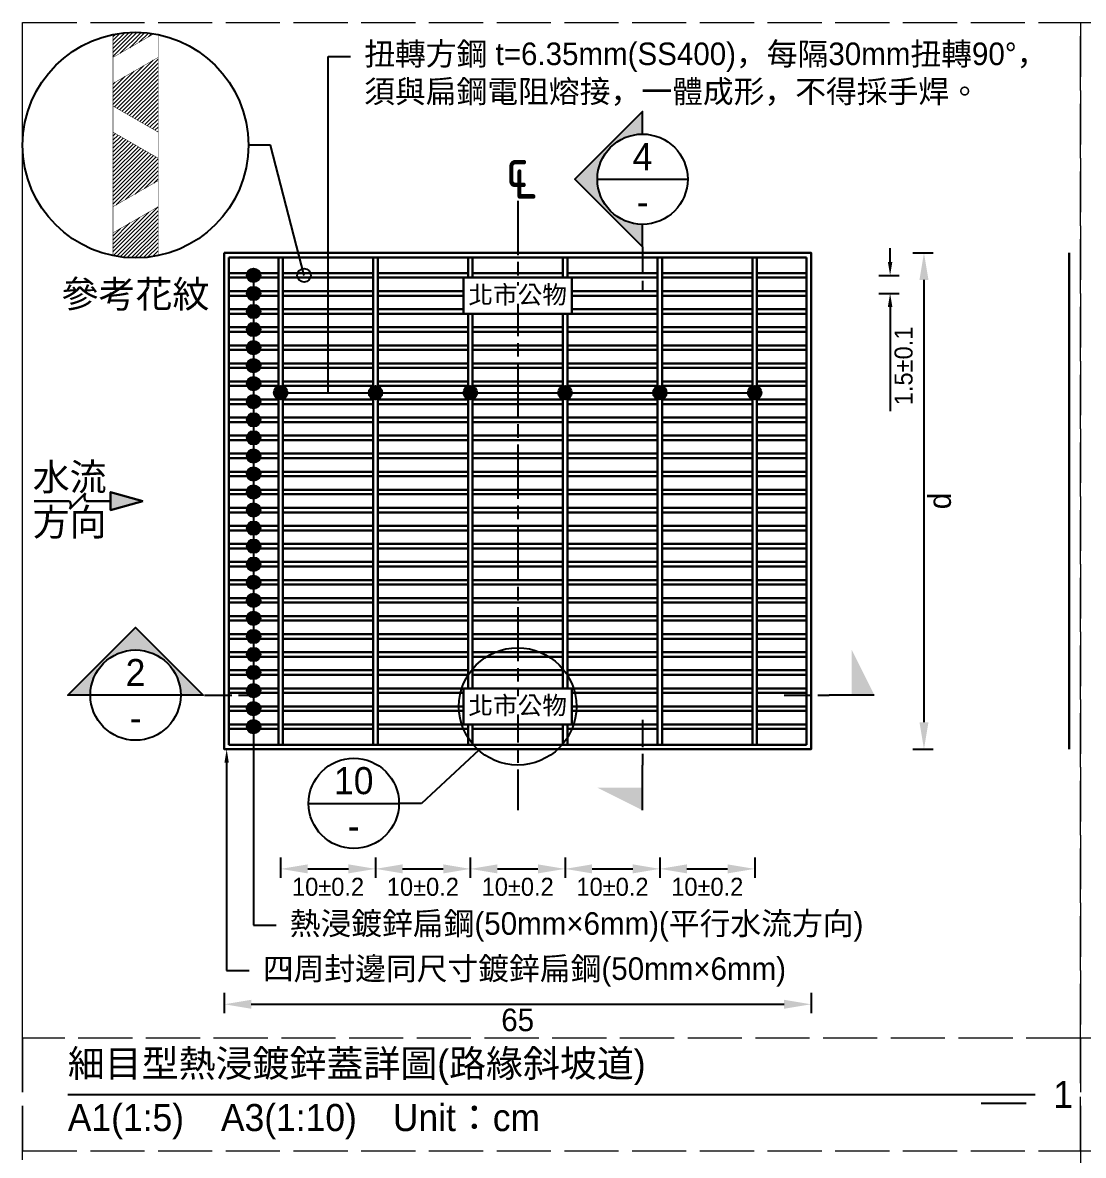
# Model space of a CAD drawing. Extents: x -2640 to 1802, y -2159 to 447.
# Drawn here: x -1710 to -1475, y -858 to -607 of the extents above; entities that cross this region are included whole.
import ezdxf
from ezdxf import colors
from ezdxf.entities.mleader import LeaderData, LeaderLine
from ezdxf.math import Vec2, Vec3

# ---------------------------------------------------------------- set-up
doc = ezdxf.new("R2010")
doc.units = 0
doc.header["$MEASUREMENT"] = 0
doc.linetypes.add('ACAD_ISO02W100', pattern=[15, 12, -3])
doc.linetypes.add('ACAD_ISO08W100', pattern=[36, 24, -3, 6, -3])
doc.layers.add('一、4.基本-隱藏', color=9, linetype='ACAD_ISO02W100', lineweight=20, plot=False)
doc.layers.add('三、3.文字-註解文字', color=2, linetype='Continuous')
for name, color, linetype, lineweight in [('二、1.繪圖-既有設施', 8, 'Continuous', 20), ('二、2.繪圖-施作項目', 181, 'Continuous', 30), ('二、6.繪圖-其他施作項目', 35, 'Continuous', 30)]:
    doc.layers.add(name, color=color, linetype=linetype, lineweight=lineweight)
doc.styles.add('既有名稱', font='kaiu.ttf', dxfattribs={"height": 4})
doc.styles.add('次圖名(詳圖)', font='MS PGothic.ttf', dxfattribs={"height": 6})
doc.styles.add('註解文字', font='MS PGothic.ttf', dxfattribs={"height": 4})
doc.styles.add('註解文字(詳圖)', font='MS PGothic.ttf', dxfattribs={"height": 5})
doc.dimstyles.new('註解文字', dxfattribs={"dimtxt": 4, "dimasz": 3, "dimexe": 2, "dimexo": 5, "dimgap": 1, "dimtad": 2, "dimzin": 0, "dimdsep": 46, "dimtxsty": '註解文字', "dimcen": 0.1, "dimclrd": 144, "dimclre": 144, "dimclrt": 256, "dimadec": 0, "dimazin": 0, "dimtfac": 1, "dimtofl": 0, "dimtmove": 0, "dimatfit": 3, "dimfxlon": 1, "dimtolj": 1, "dimtzin": 0, "dimlwd": -1, "dimlwe": -1, "dimarcsym": 1})
doc.dimstyles.new('註解文字(詳圖)', dxfattribs={"dimtxt": 5, "dimasz": 6, "dimexe": 2, "dimexo": 5, "dimgap": 1, "dimtad": 2, "dimzin": 0, "dimdsep": 46, "dimtxsty": '註解文字(詳圖)', "dimcen": 0.1, "dimclrd": 144, "dimclre": 144, "dimclrt": 256, "dimadec": 0, "dimazin": 0, "dimtfac": 1, "dimtofl": 0, "dimtmove": 0, "dimatfit": 3, "dimfxlon": 1, "dimtolj": 1, "dimtzin": 0, "dimlwd": -1, "dimlwe": -1, "dimarcsym": 1})

# ---------------------------------------------------------------- blocks, each defined once
blk = doc.blocks.new('_None')
blk = doc.blocks.new('*D191')
at = {"layer": 'Defpoints', "color": 0, "transparency": 16777216}
for p in [(-1535.35, -658), (-1535.35, -768), (-1510.35, -768)]:
    blk.add_point(p, dxfattribs=at)
at = {"layer": '三、3.文字-註解文字', "color": 144, "transparency": 16777216}
for p, q in [((-1512.85, -658), (-1508.35, -658)), ((-1510.35, -664), (-1510.35, -762)), ((-1512.85, -768), (-1508.35, -768))]:
    blk.add_line(p, q, dxfattribs=at)
for points in [[(-1511.35, -664), (-1509.35, -664), (-1510.35, -658)], [(-1511.35, -762), (-1509.35, -762), (-1510.35, -768)]]:
    blk.add_solid(points, dxfattribs=at)
at = {"layer": '三、3.文字-註解文字', "transparency": 16777216, "insert": (-1506.85, -713), "char_height": 5, "attachment_point": 5, "rotation": 90, "style": '註解文字(詳圖)'}
blk.add_mtext('\\A1;d', dxfattribs=at)
blk = doc.blocks.new('*D192')
at = {"layer": 'Defpoints', "color": 0, "transparency": 16777216}
for p in [(-1536.35, -663), (-1536.35, -667), (-1517.85, -667)]:
    blk.add_point(p, dxfattribs=at)
at = {"layer": '三、3.文字-註解文字', "color": 144, "transparency": 16777216}
for p, q in [((-1517.85, -660), (-1517.85, -657)), ((-1520.35, -663), (-1515.85, -663)), ((-1520.35, -667), (-1515.85, -667)), ((-1517.85, -670), (-1517.85, -693.11))]:
    blk.add_line(p, q, dxfattribs=at)
for points in [[(-1518.35, -660), (-1517.35, -660), (-1517.85, -663)], [(-1518.35, -670), (-1517.35, -670), (-1517.85, -667)]]:
    blk.add_solid(points, dxfattribs=at)
at = {"layer": '三、3.文字-註解文字', "transparency": 16777216, "insert": (-1514.85, -683.06), "char_height": 4, "attachment_point": 5, "rotation": 90, "style": '註解文字'}
blk.add_mtext('\\A1;1.5{\\fMS PGothic|b0|i0|c128|p34;%%P0.}1', dxfattribs=at)
blk = doc.blocks.new('*D193')
at = {"layer": 'Defpoints', "color": 0, "transparency": 16777216}
for p in [(-1665.35, -768), (-1535.35, -768), (-1535.35, -824.5)]:
    blk.add_point(p, dxfattribs=at)
at = {"layer": '三、3.文字-註解文字', "color": 144, "transparency": 16777216}
for p, q in [((-1665.35, -822), (-1665.35, -826.5)), ((-1535.35, -822), (-1535.35, -826.5)), ((-1659.35, -824.5), (-1541.35, -824.5))]:
    blk.add_line(p, q, dxfattribs=at)
for points in [[(-1659.35, -823.5), (-1659.35, -825.5), (-1665.35, -824.5)], [(-1541.35, -823.5), (-1541.35, -825.5), (-1535.35, -824.5)]]:
    blk.add_solid(points, dxfattribs=at)
at = {"layer": '三、3.文字-註解文字', "transparency": 16777216, "insert": (-1600.35, -828), "char_height": 5, "attachment_point": 5, "style": '註解文字(詳圖)'}
blk.add_mtext('\\A1;65', dxfattribs=at)
blk = doc.blocks.new('*D171')
at = {"layer": 'Defpoints', "color": 0, "transparency": 16777216}
for p in [(-1652.85, -768), (-1631.85, -768), (-1631.85, -794.5)]:
    blk.add_point(p, dxfattribs=at)
at = {"layer": '三、3.文字-註解文字', "color": 144, "transparency": 16777216}
for p, q in [((-1652.85, -792), (-1652.85, -796.5)), ((-1631.85, -792), (-1631.85, -796.5)), ((-1646.85, -794.5), (-1637.85, -794.5))]:
    blk.add_line(p, q, dxfattribs=at)
for points in [[(-1646.85, -793.5), (-1646.85, -795.5), (-1652.85, -794.5)], [(-1637.85, -793.5), (-1637.85, -795.5), (-1631.85, -794.5)]]:
    blk.add_solid(points, dxfattribs=at)
at = {"layer": '三、3.文字-註解文字', "transparency": 16777216, "insert": (-1642.35, -798.5), "char_height": 4, "attachment_point": 5, "style": '註解文字'}
blk.add_mtext('\\A1;10%%P0.2', dxfattribs=at)
blk = doc.blocks.new('*D172')
at = {"layer": 'Defpoints', "color": 0, "transparency": 16777216}
for p in [(-1631.85, -768), (-1610.85, -768), (-1610.85, -794.5)]:
    blk.add_point(p, dxfattribs=at)
at = {"layer": '三、3.文字-註解文字', "color": 144, "transparency": 16777216}
for p, q in [((-1631.85, -792), (-1631.85, -796.5)), ((-1610.85, -792), (-1610.85, -796.5)), ((-1625.85, -794.5), (-1616.85, -794.5))]:
    blk.add_line(p, q, dxfattribs=at)
for points in [[(-1625.85, -793.5), (-1625.85, -795.5), (-1631.85, -794.5)], [(-1616.85, -793.5), (-1616.85, -795.5), (-1610.85, -794.5)]]:
    blk.add_solid(points, dxfattribs=at)
at = {"layer": '三、3.文字-註解文字', "transparency": 16777216, "insert": (-1621.35, -798.5), "char_height": 4, "attachment_point": 5, "style": '註解文字'}
blk.add_mtext('\\A1;10%%P0.2', dxfattribs=at)
blk = doc.blocks.new('*D173')
at = {"layer": 'Defpoints', "color": 0, "transparency": 16777216}
for p in [(-1610.85, -768), (-1589.85, -768), (-1589.85, -794.5)]:
    blk.add_point(p, dxfattribs=at)
at = {"layer": '三、3.文字-註解文字', "color": 144, "transparency": 16777216}
for p, q in [((-1610.85, -792), (-1610.85, -796.5)), ((-1589.85, -792), (-1589.85, -796.5)), ((-1604.85, -794.5), (-1595.85, -794.5))]:
    blk.add_line(p, q, dxfattribs=at)
for points in [[(-1604.85, -793.5), (-1604.85, -795.5), (-1610.85, -794.5)], [(-1595.85, -793.5), (-1595.85, -795.5), (-1589.85, -794.5)]]:
    blk.add_solid(points, dxfattribs=at)
at = {"layer": '三、3.文字-註解文字', "transparency": 16777216, "insert": (-1600.35, -798.5), "char_height": 4, "attachment_point": 5, "style": '註解文字'}
blk.add_mtext('\\A1;10%%P0.2', dxfattribs=at)
blk = doc.blocks.new('*D174')
at = {"layer": 'Defpoints', "color": 0, "transparency": 16777216}
for p in [(-1589.85, -768), (-1568.85, -768), (-1568.85, -794.5)]:
    blk.add_point(p, dxfattribs=at)
at = {"layer": '三、3.文字-註解文字', "color": 144, "transparency": 16777216}
for p, q in [((-1589.85, -792), (-1589.85, -796.5)), ((-1568.85, -792), (-1568.85, -796.5)), ((-1583.85, -794.5), (-1574.85, -794.5))]:
    blk.add_line(p, q, dxfattribs=at)
for points in [[(-1583.85, -793.5), (-1583.85, -795.5), (-1589.85, -794.5)], [(-1574.85, -793.5), (-1574.85, -795.5), (-1568.85, -794.5)]]:
    blk.add_solid(points, dxfattribs=at)
at = {"layer": '三、3.文字-註解文字', "transparency": 16777216, "insert": (-1579.35, -798.5), "char_height": 4, "attachment_point": 5, "style": '註解文字'}
blk.add_mtext('\\A1;10%%P0.2', dxfattribs=at)
blk = doc.blocks.new('*D175')
at = {"layer": 'Defpoints', "color": 0, "transparency": 16777216}
for p in [(-1568.85, -768), (-1547.85, -768), (-1547.85, -794.5)]:
    blk.add_point(p, dxfattribs=at)
at = {"layer": '三、3.文字-註解文字', "color": 144, "transparency": 16777216}
for p, q in [((-1568.85, -792), (-1568.85, -796.5)), ((-1547.85, -792), (-1547.85, -796.5)), ((-1562.85, -794.5), (-1553.85, -794.5))]:
    blk.add_line(p, q, dxfattribs=at)
for points in [[(-1562.85, -793.5), (-1562.85, -795.5), (-1568.85, -794.5)], [(-1553.85, -793.5), (-1553.85, -795.5), (-1547.85, -794.5)]]:
    blk.add_solid(points, dxfattribs=at)
at = {"layer": '三、3.文字-註解文字', "transparency": 16777216, "insert": (-1558.35, -798.5), "char_height": 4, "attachment_point": 5, "style": '註解文字'}
blk.add_mtext('\\A1;10%%P0.2', dxfattribs=at)
blk = doc.blocks.new('_Small')
at = {"color": 0, "linetype": 'ByBlock', "lineweight": -2}
blk.add_circle((0, 0), 0.25, dxfattribs=at)
blk = doc.blocks.new('車行方向')
at = {"layer": '二、6.繪圖-其他施作項目', "ltscale": 0.1}
h = blk.add_hatch(color=256, dxfattribs=at)
h.dxf.hatch_style = 1
h.paths.add_polyline_path([(122.72, 334.65), (115.6, 332.66), (122.72, 330.66), (122.72, 332.65)])
for points in [[(115.6, 332.66), (122.72, 334.65), (122.72, 332.65), (122.72, 332.65)], [(115.6, 332.66), (122.72, 330.66), (122.72, 332.65), (122.72, 332.65)]]:
    blk.add_lwpolyline(points, dxfattribs=at)
at = {"layer": '二、6.繪圖-其他施作項目', "ltscale": 0.1, "const_width": 0.5}
blk.add_lwpolyline([(128.24, 332.65, 0.282843), (128.24, 334.42), (131.78, 330.88, -0.282843), (131.78, 332.65)], format="xyb", dxfattribs=at)
for points in [[(122.72, 332.65), (128.24, 332.65)], [(131.78, 332.65), (139.68, 332.65)]]:
    blk.add_lwpolyline(points, dxfattribs=at)

msp = doc.modelspace()

# ---------------------------------------------------------------- hatches: boundary and pattern name
at = {"layer": '三、3.文字-註解文字'}
h = msp.add_hatch(color=256, dxfattribs=at)
h.dxf.hatch_style = 1
h.paths.add_polyline_path([(-1572.693, -626.693), (-1587.693, -641.693), (-1572.693, -656.693), (-1572.693, -651.693, -0.4142136), (-1582.693, -641.693, -0.4142136), (-1572.693, -631.693)])
h = msp.add_hatch(color=144, dxfattribs=at)
h.dxf.hatch_style = 1
h.paths.add_polyline_path([(-1657.347, -663, 1), (-1660.347, -663, 1)])
h = msp.add_hatch(color=144, dxfattribs=at)
h.dxf.hatch_style = 1
h.paths.add_polyline_path([(-1657.347, -667, 1), (-1660.347, -667, 1)])
h = msp.add_hatch(color=144, dxfattribs=at)
h.dxf.hatch_style = 1
h.paths.add_polyline_path([(-1657.347, -671, 1), (-1660.347, -671, 1)])
h = msp.add_hatch(color=144, dxfattribs=at)
h.dxf.hatch_style = 1
h.paths.add_polyline_path([(-1657.347, -675, 1), (-1660.347, -675, 1)])
h = msp.add_hatch(color=144, dxfattribs=at)
h.dxf.hatch_style = 1
h.paths.add_polyline_path([(-1657.347, -679, 1), (-1660.347, -679, 1)])
h = msp.add_hatch(color=144, dxfattribs=at)
h.dxf.hatch_style = 1
h.paths.add_polyline_path([(-1657.347, -683, 1), (-1660.347, -683, 1)])
h = msp.add_hatch(color=144, dxfattribs=at)
h.dxf.hatch_style = 1
h.paths.add_polyline_path([(-1657.347, -687, 1), (-1660.347, -687, 1)])
h = msp.add_hatch(color=144, dxfattribs=at)
h.dxf.hatch_style = 1
h.paths.add_polyline_path([(-1651.347, -689, 1), (-1654.347, -689, 1)])
h = msp.add_hatch(color=144, dxfattribs=at)
h.dxf.hatch_style = 1
h.paths.add_polyline_path([(-1630.347, -689, 1), (-1633.347, -689, 1)])
h = msp.add_hatch(color=144, dxfattribs=at)
h.dxf.hatch_style = 1
h.paths.add_polyline_path([(-1609.347, -689, 1), (-1612.347, -689, 1)])
h = msp.add_hatch(color=144, dxfattribs=at)
h.dxf.hatch_style = 1
h.paths.add_polyline_path([(-1588.347, -689, 1), (-1591.347, -689, 1)])
h = msp.add_hatch(color=144, dxfattribs=at)
h.dxf.hatch_style = 1
h.paths.add_polyline_path([(-1567.347, -689, 1), (-1570.347, -689, 1)])
h = msp.add_hatch(color=144, dxfattribs=at)
h.dxf.hatch_style = 1
h.paths.add_polyline_path([(-1546.347, -689, 1), (-1549.347, -689, 1)])
h = msp.add_hatch(color=144, dxfattribs=at)
h.dxf.hatch_style = 1
h.paths.add_polyline_path([(-1657.347, -691, 1), (-1660.347, -691, 1)])
h = msp.add_hatch(color=144, dxfattribs=at)
h.dxf.hatch_style = 1
h.paths.add_polyline_path([(-1657.347, -695, 1), (-1660.347, -695, 1)])
h = msp.add_hatch(color=144, dxfattribs=at)
h.dxf.hatch_style = 1
h.paths.add_polyline_path([(-1657.347, -699, 1), (-1660.347, -699, 1)])
h = msp.add_hatch(color=144, dxfattribs=at)
h.dxf.hatch_style = 1
h.paths.add_polyline_path([(-1657.347, -703, 1), (-1660.347, -703, 1)])
h = msp.add_hatch(color=144, dxfattribs=at)
h.dxf.hatch_style = 1
h.paths.add_polyline_path([(-1657.347, -707, 1), (-1660.347, -707, 1)])
h = msp.add_hatch(color=144, dxfattribs=at)
h.dxf.hatch_style = 1
h.paths.add_polyline_path([(-1657.347, -711, 1), (-1660.347, -711, 1)])
h = msp.add_hatch(color=144, dxfattribs=at)
h.dxf.hatch_style = 1
h.paths.add_polyline_path([(-1657.347, -715, 1), (-1660.347, -715, 1)])
h = msp.add_hatch(color=144, dxfattribs=at)
h.dxf.hatch_style = 1
h.paths.add_polyline_path([(-1657.347, -719, 1), (-1660.347, -719, 1)])
h = msp.add_hatch(color=144, dxfattribs=at)
h.dxf.hatch_style = 1
h.paths.add_polyline_path([(-1657.347, -723, 1), (-1660.347, -723, 1)])
h = msp.add_hatch(color=144, dxfattribs=at)
h.dxf.hatch_style = 1
h.paths.add_polyline_path([(-1657.347, -727, 1), (-1660.347, -727, 1)])
h = msp.add_hatch(color=144, dxfattribs=at)
h.dxf.hatch_style = 1
h.paths.add_polyline_path([(-1657.347, -731, 1), (-1660.347, -731, 1)])
h = msp.add_hatch(color=144, dxfattribs=at)
h.dxf.hatch_style = 1
h.paths.add_polyline_path([(-1657.347, -735, 1), (-1660.347, -735, 1)])
h = msp.add_hatch(color=144, dxfattribs=at)
h.dxf.hatch_style = 1
h.paths.add_polyline_path([(-1657.347, -739, 1), (-1660.347, -739, 1)])
h = msp.add_hatch(color=256, dxfattribs=at)
h.dxf.hatch_style = 1
h.paths.add_polyline_path([(-1700, -756), (-1685, -741), (-1670, -756), (-1675, -756, 0.4142136), (-1685, -746, 0.4142136), (-1695, -756)])
h = msp.add_hatch(color=144, dxfattribs=at)
h.dxf.hatch_style = 1
h.paths.add_polyline_path([(-1657.347, -743, 1), (-1660.347, -743, 1)])
h = msp.add_hatch(color=144, dxfattribs=at)
h.dxf.hatch_style = 1
h.paths.add_polyline_path([(-1657.347, -747, 1), (-1660.347, -747, 1)])
h = msp.add_hatch(color=256, dxfattribs=at)
h.dxf.hatch_style = 1
h.paths.add_polyline_path([(-1526.347, -746), (-1521.347, -756), (-1526.347, -756)])
h = msp.add_hatch(color=144, dxfattribs=at)
h.dxf.hatch_style = 1
h.paths.add_polyline_path([(-1657.347, -751, 1), (-1660.347, -751, 1)])
h = msp.add_hatch(color=144, dxfattribs=at)
h.dxf.hatch_style = 1
h.paths.add_polyline_path([(-1657.347, -755, 1), (-1660.347, -755, 1)])
h = msp.add_hatch(color=144, dxfattribs=at)
h.dxf.hatch_style = 1
h.paths.add_polyline_path([(-1657.347, -759, 1), (-1660.347, -759, 1)])
h = msp.add_hatch(color=144, dxfattribs=at)
h.dxf.hatch_style = 1
h.paths.add_polyline_path([(-1657.347, -763, 1), (-1660.347, -763, 1)])
h = msp.add_hatch(color=256, dxfattribs=at)
h.dxf.hatch_style = 1
h.paths.add_polyline_path([(-1582.693, -776.5), (-1572.693, -781.5), (-1572.693, -776.5)])
at = {"layer": '二、1.繪圖-既有設施'}
h = msp.add_hatch(dxfattribs=at)
h.set_pattern_fill('ANSI31', color=144, scale=5)
h.set_pattern_definition([(45, (-877.30573, 362.5922), (-0.44194174, 0.44194174), [])])
h.paths.add_polyline_path([(-1690, -609.639), (-1690, -614.7), (-1680.935, -609.466, 0.0914224)])
h.paths.add_polyline_path([(-1680, -614.7), (-1690, -620.473), (-1690, -625.473), (-1680, -631.247)])
h.paths.add_polyline_path([(-1690, -631.247), (-1690, -647.794), (-1680, -642.02), (-1680, -637.02)])
h.paths.add_polyline_path([(-1680, -647.794), (-1690, -653.567), (-1690, -658.629, 0.1010205), (-1680, -658.629)])

# ---------------------------------------------------------------- linework, layer by layer
at = {"layer": '一、4.基本-隱藏'}
for points in [[(-1710, -607), (-930, -607), (-930, -1114), (-1710, -1114)], [(-1710, -607), (-1475.693, -607), (-1475.693, -832), (-1710, -832)], [(-1475.693, -607), (-1395.693, -607), (-1395.693, -832), (-1475.693, -832)], [(-1710, -857), (-1475.693, -857), (-1475.693, -832), (-1710, -832)], [(-1475.693, -857), (-1395.693, -857), (-1395.693, -832), (-1475.693, -832)], [(-1710, -857), (-1475.693, -857), (-1475.693, -932), (-1710, -932)], [(-1475.693, -857), (-1395.693, -857), (-1395.693, -932), (-1475.693, -932)]]:
    msp.add_lwpolyline(points, close=True, dxfattribs=at)
at = {"layer": '三、3.文字-註解文字'}
for points in [[(-1572.693, -631.693), (-1572.693, -626.693), (-1587.693, -641.693), (-1572.693, -656.693), (-1572.693, -651.693)], [(-1582.693, -641.693), (-1562.693, -641.693)], [(-1695, -756), (-1700, -756), (-1685, -741), (-1670, -756), (-1675, -756)], [(-1675, -756), (-1695, -756)], [(-1521.347, -756), (-1531.347, -756)], [(-1572.693, -781.5), (-1572.693, -771.5)], [(-1646.655, -779.989), (-1626.655, -779.989)], [(-1700, -844.5), (-1485.693, -844.5)], [(-1487.693, -846.5), (-1497.693, -846.5)]]:
    msp.add_lwpolyline(points, dxfattribs=at)
at = {"layer": '三、3.文字-註解文字', "linetype": 'ACAD_ISO08W100', "ltscale": 0.5}
msp.add_lwpolyline([(-1600.347, -646.5), (-1600.347, -781.5)], dxfattribs=at)
at = {"layer": '三、3.文字-註解文字', "linetype": 'ACAD_ISO02W100', "ltscale": 0.5}
for points in [[(-1572.693, -656.693), (-1572.693, -666.693)], [(-1669.693, -756), (-1659.693, -756)], [(-1541.347, -756), (-1531.347, -756)], [(-1572.693, -761.5), (-1572.693, -771.5)]]:
    msp.add_lwpolyline(points, dxfattribs=at)
at = {"layer": '三、3.文字-註解文字', "color": 144}
msp.add_lwpolyline([(-1652.847, -689), (-1547.847, -689)], dxfattribs=at)
at = {"layer": '三、3.文字-註解文字'}
for centre, radius in [((-1685, -634.134), 25), ((-1572.693, -641.693), 10), ((-1685, -756), 10), ((-1600.347, -758.5), 13), ((-1636.655, -779.989), 10)]:
    msp.add_circle(centre, radius, dxfattribs=at)
at = {"layer": '三、3.文字-註解文字', "color": 144}
for centre in [(-1658.847, -663), (-1658.847, -667), (-1658.847, -671), (-1658.847, -675), (-1658.847, -679), (-1658.847, -683), (-1658.847, -687), (-1652.847, -689), (-1631.847, -689), (-1610.847, -689), (-1589.847, -689), (-1568.847, -689), (-1547.847, -689), (-1658.847, -691), (-1658.847, -695), (-1658.847, -699), (-1658.847, -703), (-1658.847, -707), (-1658.847, -711), (-1658.847, -715), (-1658.847, -719), (-1658.847, -723), (-1658.847, -727), (-1658.847, -731), (-1658.847, -735), (-1658.847, -739), (-1658.847, -743), (-1658.847, -747), (-1658.847, -751), (-1658.847, -755), (-1658.847, -759), (-1658.847, -763)]:
    msp.add_circle(centre, 1.5, dxfattribs=at)
at = {"layer": '二、2.繪圖-施作項目', "const_width": 0.1}
for points in [[(-1690, -614.7), (-1680.935, -609.466)], [(-1690, -609.639), (-1690, -658.629)], [(-1680, -609.639), (-1680, -658.629)], [(-1690, -620.473), (-1680, -614.7)], [(-1690, -625.473), (-1680, -631.247)], [(-1690, -631.247), (-1680, -637.02)], [(-1690, -647.794), (-1680, -642.02)], [(-1690, -653.567), (-1680, -647.794)]]:
    msp.add_lwpolyline(points, dxfattribs=at)
at = {"layer": '二、2.繪圖-施作項目'}
for points in [[(-1665.347, -658), (-1535.347, -658), (-1535.347, -768), (-1665.347, -768)], [(-1612.347, -663.5), (-1588.347, -663.5), (-1588.347, -671.5), (-1612.347, -671.5)], [(-1612.347, -754.5), (-1588.347, -754.5), (-1588.347, -762.5), (-1612.347, -762.5)]]:
    msp.add_lwpolyline(points, close=True, dxfattribs=at)
for points in [[(-1664.347, -659), (-1536.347, -659)], [(-1664.347, -767), (-1664.347, -659)], [(-1653.347, -659), (-1653.347, -767)], [(-1652.347, -659), (-1652.347, -767)], [(-1632.347, -659), (-1632.347, -767)], [(-1631.347, -659), (-1631.347, -767)], [(-1611.347, -659), (-1611.347, -663.5)], [(-1610.347, -659), (-1610.347, -663.5)], [(-1590.347, -663.5), (-1590.347, -659)], [(-1589.347, -663.5), (-1589.347, -659)], [(-1569.347, -767), (-1569.347, -659)], [(-1568.347, -767), (-1568.347, -659)], [(-1548.347, -767), (-1548.347, -659)], [(-1547.347, -767), (-1547.347, -659)], [(-1536.347, -659), (-1536.347, -767)], [(-1664.347, -662.5), (-1653.347, -662.5)], [(-1652.347, -662.5), (-1632.347, -662.5)], [(-1631.347, -662.5), (-1611.347, -662.5)], [(-1610.347, -662.5), (-1590.347, -662.5)], [(-1589.347, -662.5), (-1569.347, -662.5)], [(-1568.347, -662.5), (-1548.347, -662.5)], [(-1547.347, -662.5), (-1536.347, -662.5)], [(-1664.347, -663.5), (-1653.347, -663.5)], [(-1652.347, -663.5), (-1632.347, -663.5)], [(-1631.347, -663.5), (-1611.347, -663.5)], [(-1610.347, -663.5), (-1590.347, -663.5)], [(-1589.347, -663.5), (-1569.347, -663.5)], [(-1568.347, -663.5), (-1548.347, -663.5)], [(-1547.347, -663.5), (-1536.347, -663.5)], [(-1664.347, -666.5), (-1653.347, -666.5)], [(-1664.347, -667.5), (-1653.347, -667.5)], [(-1652.347, -666.5), (-1632.347, -666.5)], [(-1652.347, -667.5), (-1632.347, -667.5)], [(-1631.347, -666.5), (-1612.347, -666.5)], [(-1631.347, -667.5), (-1612.347, -667.5)], [(-1588.347, -666.5), (-1569.347, -666.5)], [(-1588.347, -667.5), (-1569.347, -667.5)], [(-1568.347, -666.5), (-1548.347, -666.5)], [(-1568.347, -667.5), (-1548.347, -667.5)], [(-1547.347, -666.5), (-1536.347, -666.5)], [(-1547.347, -667.5), (-1536.347, -667.5)], [(-1653.347, -670.5), (-1664.347, -670.5)], [(-1653.347, -671.5), (-1664.347, -671.5)], [(-1632.347, -670.5), (-1652.347, -670.5)], [(-1632.347, -671.5), (-1652.347, -671.5)], [(-1612.347, -670.5), (-1631.347, -670.5)], [(-1611.347, -671.5), (-1631.347, -671.5)], [(-1611.347, -671.5), (-1611.347, -754.5)], [(-1610.347, -671.5), (-1610.347, -754.5)], [(-1590.347, -671.5), (-1610.347, -671.5)], [(-1590.347, -754.5), (-1590.347, -671.5)], [(-1589.347, -754.5), (-1589.347, -671.5)], [(-1569.347, -671.5), (-1589.347, -671.5)], [(-1569.347, -670.5), (-1588.347, -670.5)], [(-1548.347, -670.5), (-1568.347, -670.5)], [(-1548.347, -671.5), (-1568.347, -671.5)], [(-1536.347, -670.5), (-1547.347, -670.5)], [(-1536.347, -671.5), (-1547.347, -671.5)], [(-1653.347, -674.5), (-1664.347, -674.5)], [(-1632.347, -674.5), (-1652.347, -674.5)], [(-1611.347, -674.5), (-1631.347, -674.5)], [(-1590.347, -674.5), (-1610.347, -674.5)], [(-1569.347, -674.5), (-1589.347, -674.5)], [(-1548.347, -674.5), (-1568.347, -674.5)], [(-1536.347, -674.5), (-1547.347, -674.5)], [(-1653.347, -675.5), (-1664.347, -675.5)], [(-1632.347, -675.5), (-1652.347, -675.5)], [(-1611.347, -675.5), (-1631.347, -675.5)], [(-1590.347, -675.5), (-1610.347, -675.5)], [(-1569.347, -675.5), (-1589.347, -675.5)], [(-1548.347, -675.5), (-1568.347, -675.5)], [(-1536.347, -675.5), (-1547.347, -675.5)], [(-1653.347, -678.5), (-1664.347, -678.5)], [(-1653.347, -679.5), (-1664.347, -679.5)], [(-1632.347, -678.5), (-1652.347, -678.5)], [(-1632.347, -679.5), (-1652.347, -679.5)], [(-1611.347, -678.5), (-1631.347, -678.5)], [(-1611.347, -679.5), (-1631.347, -679.5)], [(-1590.347, -678.5), (-1610.347, -678.5)], [(-1590.347, -679.5), (-1610.347, -679.5)], [(-1569.347, -678.5), (-1589.347, -678.5)], [(-1569.347, -679.5), (-1589.347, -679.5)], [(-1548.347, -678.5), (-1568.347, -678.5)], [(-1548.347, -679.5), (-1568.347, -679.5)], [(-1536.347, -678.5), (-1547.347, -678.5)], [(-1536.347, -679.5), (-1547.347, -679.5)], [(-1653.347, -682.5), (-1664.347, -682.5)], [(-1632.347, -682.5), (-1652.347, -682.5)], [(-1611.347, -682.5), (-1631.347, -682.5)], [(-1590.347, -682.5), (-1610.347, -682.5)], [(-1569.347, -682.5), (-1589.347, -682.5)], [(-1548.347, -682.5), (-1568.347, -682.5)], [(-1536.347, -682.5), (-1547.347, -682.5)], [(-1653.347, -683.5), (-1664.347, -683.5)], [(-1632.347, -683.5), (-1652.347, -683.5)], [(-1611.347, -683.5), (-1631.347, -683.5)], [(-1590.347, -683.5), (-1610.347, -683.5)], [(-1569.347, -683.5), (-1589.347, -683.5)], [(-1548.347, -683.5), (-1568.347, -683.5)], [(-1536.347, -683.5), (-1547.347, -683.5)], [(-1653.347, -686.5), (-1664.347, -686.5)], [(-1653.347, -687.5), (-1664.347, -687.5)], [(-1632.347, -686.5), (-1652.347, -686.5)], [(-1632.347, -687.5), (-1652.347, -687.5)], [(-1611.347, -686.5), (-1631.347, -686.5)], [(-1611.347, -687.5), (-1631.347, -687.5)], [(-1590.347, -686.5), (-1610.347, -686.5)], [(-1590.347, -687.5), (-1610.347, -687.5)], [(-1569.347, -686.5), (-1589.347, -686.5)], [(-1569.347, -687.5), (-1589.347, -687.5)], [(-1548.347, -686.5), (-1568.347, -686.5)], [(-1548.347, -687.5), (-1568.347, -687.5)], [(-1536.347, -686.5), (-1547.347, -686.5)], [(-1536.347, -687.5), (-1547.347, -687.5)], [(-1653.347, -690.5), (-1664.347, -690.5)], [(-1653.347, -691.5), (-1664.347, -691.5)], [(-1632.347, -690.5), (-1652.347, -690.5)], [(-1632.347, -691.5), (-1652.347, -691.5)], [(-1611.347, -690.5), (-1631.347, -690.5)], [(-1611.347, -691.5), (-1631.347, -691.5)], [(-1590.347, -690.5), (-1610.347, -690.5)], [(-1590.347, -691.5), (-1610.347, -691.5)], [(-1569.347, -690.5), (-1589.347, -690.5)], [(-1569.347, -691.5), (-1589.347, -691.5)], [(-1548.347, -690.5), (-1568.347, -690.5)], [(-1548.347, -691.5), (-1568.347, -691.5)], [(-1536.347, -690.5), (-1547.347, -690.5)], [(-1536.347, -691.5), (-1547.347, -691.5)], [(-1653.347, -694.5), (-1664.347, -694.5)], [(-1632.347, -694.5), (-1652.347, -694.5)], [(-1611.347, -694.5), (-1631.347, -694.5)], [(-1590.347, -694.5), (-1610.347, -694.5)], [(-1569.347, -694.5), (-1589.347, -694.5)], [(-1548.347, -694.5), (-1568.347, -694.5)], [(-1536.347, -694.5), (-1547.347, -694.5)], [(-1653.347, -695.5), (-1664.347, -695.5)], [(-1632.347, -695.5), (-1652.347, -695.5)], [(-1611.347, -695.5), (-1631.347, -695.5)], [(-1590.347, -695.5), (-1610.347, -695.5)], [(-1569.347, -695.5), (-1589.347, -695.5)], [(-1548.347, -695.5), (-1568.347, -695.5)], [(-1536.347, -695.5), (-1547.347, -695.5)], [(-1653.347, -698.5), (-1664.347, -698.5)], [(-1653.347, -699.5), (-1664.347, -699.5)], [(-1632.347, -698.5), (-1652.347, -698.5)], [(-1632.347, -699.5), (-1652.347, -699.5)], [(-1611.347, -698.5), (-1631.347, -698.5)], [(-1611.347, -699.5), (-1631.347, -699.5)], [(-1590.347, -698.5), (-1610.347, -698.5)], [(-1590.347, -699.5), (-1610.347, -699.5)], [(-1569.347, -698.5), (-1589.347, -698.5)], [(-1569.347, -699.5), (-1589.347, -699.5)], [(-1548.347, -698.5), (-1568.347, -698.5)], [(-1548.347, -699.5), (-1568.347, -699.5)], [(-1536.347, -698.5), (-1547.347, -698.5)], [(-1536.347, -699.5), (-1547.347, -699.5)], [(-1653.347, -702.5), (-1664.347, -702.5)], [(-1632.347, -702.5), (-1652.347, -702.5)], [(-1611.347, -702.5), (-1631.347, -702.5)], [(-1590.347, -702.5), (-1610.347, -702.5)], [(-1569.347, -702.5), (-1589.347, -702.5)], [(-1548.347, -702.5), (-1568.347, -702.5)], [(-1536.347, -702.5), (-1547.347, -702.5)], [(-1653.347, -703.5), (-1664.347, -703.5)], [(-1632.347, -703.5), (-1652.347, -703.5)], [(-1611.347, -703.5), (-1631.347, -703.5)], [(-1590.347, -703.5), (-1610.347, -703.5)], [(-1569.347, -703.5), (-1589.347, -703.5)], [(-1548.347, -703.5), (-1568.347, -703.5)], [(-1536.347, -703.5), (-1547.347, -703.5)], [(-1653.347, -706.5), (-1664.347, -706.5)], [(-1653.347, -707.5), (-1664.347, -707.5)], [(-1632.347, -706.5), (-1652.347, -706.5)], [(-1632.347, -707.5), (-1652.347, -707.5)], [(-1611.347, -706.5), (-1631.347, -706.5)], [(-1611.347, -707.5), (-1631.347, -707.5)], [(-1590.347, -706.5), (-1610.347, -706.5)], [(-1590.347, -707.5), (-1610.347, -707.5)], [(-1569.347, -706.5), (-1589.347, -706.5)], [(-1569.347, -707.5), (-1589.347, -707.5)], [(-1548.347, -706.5), (-1568.347, -706.5)], [(-1548.347, -707.5), (-1568.347, -707.5)], [(-1536.347, -706.5), (-1547.347, -706.5)], [(-1536.347, -707.5), (-1547.347, -707.5)], [(-1653.347, -710.5), (-1664.347, -710.5)], [(-1653.347, -711.5), (-1664.347, -711.5)], [(-1632.347, -710.5), (-1652.347, -710.5)], [(-1632.347, -711.5), (-1652.347, -711.5)], [(-1611.347, -710.5), (-1631.347, -710.5)], [(-1611.347, -711.5), (-1631.347, -711.5)], [(-1590.347, -710.5), (-1610.347, -710.5)], [(-1590.347, -711.5), (-1610.347, -711.5)], [(-1569.347, -710.5), (-1589.347, -710.5)], [(-1569.347, -711.5), (-1589.347, -711.5)], [(-1548.347, -710.5), (-1568.347, -710.5)], [(-1548.347, -711.5), (-1568.347, -711.5)], [(-1536.347, -710.5), (-1547.347, -710.5)], [(-1536.347, -711.5), (-1547.347, -711.5)], [(-1653.347, -714.5), (-1664.347, -714.5)], [(-1632.347, -714.5), (-1652.347, -714.5)], [(-1611.347, -714.5), (-1631.347, -714.5)], [(-1590.347, -714.5), (-1610.347, -714.5)], [(-1569.347, -714.5), (-1589.347, -714.5)], [(-1548.347, -714.5), (-1568.347, -714.5)], [(-1536.347, -714.5), (-1547.347, -714.5)], [(-1653.347, -715.5), (-1664.347, -715.5)], [(-1632.347, -715.5), (-1652.347, -715.5)], [(-1611.347, -715.5), (-1631.347, -715.5)], [(-1590.347, -715.5), (-1610.347, -715.5)], [(-1569.347, -715.5), (-1589.347, -715.5)], [(-1548.347, -715.5), (-1568.347, -715.5)], [(-1536.347, -715.5), (-1547.347, -715.5)], [(-1653.347, -718.5), (-1664.347, -718.5)], [(-1653.347, -719.5), (-1664.347, -719.5)], [(-1632.347, -718.5), (-1652.347, -718.5)], [(-1632.347, -719.5), (-1652.347, -719.5)], [(-1611.347, -718.5), (-1631.347, -718.5)], [(-1611.347, -719.5), (-1631.347, -719.5)], [(-1590.347, -718.5), (-1610.347, -718.5)], [(-1590.347, -719.5), (-1610.347, -719.5)], [(-1569.347, -718.5), (-1589.347, -718.5)], [(-1569.347, -719.5), (-1589.347, -719.5)], [(-1548.347, -718.5), (-1568.347, -718.5)], [(-1548.347, -719.5), (-1568.347, -719.5)], [(-1536.347, -718.5), (-1547.347, -718.5)], [(-1536.347, -719.5), (-1547.347, -719.5)], [(-1653.347, -722.5), (-1664.347, -722.5)], [(-1632.347, -722.5), (-1652.347, -722.5)], [(-1611.347, -722.5), (-1631.347, -722.5)], [(-1590.347, -722.5), (-1610.347, -722.5)], [(-1569.347, -722.5), (-1589.347, -722.5)], [(-1548.347, -722.5), (-1568.347, -722.5)], [(-1536.347, -722.5), (-1547.347, -722.5)], [(-1653.347, -723.5), (-1664.347, -723.5)], [(-1632.347, -723.5), (-1652.347, -723.5)], [(-1611.347, -723.5), (-1631.347, -723.5)], [(-1590.347, -723.5), (-1610.347, -723.5)], [(-1569.347, -723.5), (-1589.347, -723.5)], [(-1548.347, -723.5), (-1568.347, -723.5)], [(-1536.347, -723.5), (-1547.347, -723.5)], [(-1653.347, -726.5), (-1664.347, -726.5)], [(-1653.347, -727.5), (-1664.347, -727.5)], [(-1632.347, -726.5), (-1652.347, -726.5)], [(-1632.347, -727.5), (-1652.347, -727.5)], [(-1611.347, -726.5), (-1631.347, -726.5)], [(-1611.347, -727.5), (-1631.347, -727.5)], [(-1590.347, -726.5), (-1610.347, -726.5)], [(-1590.347, -727.5), (-1610.347, -727.5)], [(-1569.347, -726.5), (-1589.347, -726.5)], [(-1569.347, -727.5), (-1589.347, -727.5)], [(-1548.347, -726.5), (-1568.347, -726.5)], [(-1548.347, -727.5), (-1568.347, -727.5)], [(-1536.347, -726.5), (-1547.347, -726.5)], [(-1536.347, -727.5), (-1547.347, -727.5)], [(-1653.347, -730.5), (-1664.347, -730.5)], [(-1653.347, -731.5), (-1664.347, -731.5)], [(-1632.347, -730.5), (-1652.347, -730.5)], [(-1632.347, -731.5), (-1652.347, -731.5)], [(-1611.347, -730.5), (-1631.347, -730.5)], [(-1611.347, -731.5), (-1631.347, -731.5)], [(-1590.347, -730.5), (-1610.347, -730.5)], [(-1590.347, -731.5), (-1610.347, -731.5)], [(-1569.347, -730.5), (-1589.347, -730.5)], [(-1569.347, -731.5), (-1589.347, -731.5)], [(-1548.347, -730.5), (-1568.347, -730.5)], [(-1548.347, -731.5), (-1568.347, -731.5)], [(-1536.347, -730.5), (-1547.347, -730.5)], [(-1536.347, -731.5), (-1547.347, -731.5)], [(-1653.347, -734.5), (-1664.347, -734.5)], [(-1632.347, -734.5), (-1652.347, -734.5)], [(-1611.347, -734.5), (-1631.347, -734.5)], [(-1590.347, -734.5), (-1610.347, -734.5)], [(-1569.347, -734.5), (-1589.347, -734.5)], [(-1548.347, -734.5), (-1568.347, -734.5)], [(-1536.347, -734.5), (-1547.347, -734.5)], [(-1653.347, -735.5), (-1664.347, -735.5)], [(-1632.347, -735.5), (-1652.347, -735.5)], [(-1611.347, -735.5), (-1631.347, -735.5)], [(-1590.347, -735.5), (-1610.347, -735.5)], [(-1569.347, -735.5), (-1589.347, -735.5)], [(-1548.347, -735.5), (-1568.347, -735.5)], [(-1536.347, -735.5), (-1547.347, -735.5)], [(-1653.347, -738.5), (-1664.347, -738.5)], [(-1653.347, -739.5), (-1664.347, -739.5)], [(-1632.347, -738.5), (-1652.347, -738.5)], [(-1632.347, -739.5), (-1652.347, -739.5)], [(-1611.347, -738.5), (-1631.347, -738.5)], [(-1611.347, -739.5), (-1631.347, -739.5)], [(-1590.347, -738.5), (-1610.347, -738.5)], [(-1590.347, -739.5), (-1610.347, -739.5)], [(-1569.347, -738.5), (-1589.347, -738.5)], [(-1569.347, -739.5), (-1589.347, -739.5)], [(-1548.347, -738.5), (-1568.347, -738.5)], [(-1548.347, -739.5), (-1568.347, -739.5)], [(-1536.347, -738.5), (-1547.347, -738.5)], [(-1536.347, -739.5), (-1547.347, -739.5)], [(-1653.347, -742.5), (-1664.347, -742.5)], [(-1632.347, -742.5), (-1652.347, -742.5)], [(-1611.347, -742.5), (-1631.347, -742.5)], [(-1590.347, -742.5), (-1610.347, -742.5)], [(-1569.347, -742.5), (-1589.347, -742.5)], [(-1548.347, -742.5), (-1568.347, -742.5)], [(-1536.347, -742.5), (-1547.347, -742.5)], [(-1653.347, -743.5), (-1664.347, -743.5)], [(-1632.347, -743.5), (-1652.347, -743.5)], [(-1611.347, -743.5), (-1631.347, -743.5)], [(-1590.347, -743.5), (-1610.347, -743.5)], [(-1569.347, -743.5), (-1589.347, -743.5)], [(-1548.347, -743.5), (-1568.347, -743.5)], [(-1536.347, -743.5), (-1547.347, -743.5)], [(-1653.347, -746.5), (-1664.347, -746.5)], [(-1653.347, -747.5), (-1664.347, -747.5)], [(-1632.347, -746.5), (-1652.347, -746.5)], [(-1632.347, -747.5), (-1652.347, -747.5)], [(-1611.347, -746.5), (-1631.347, -746.5)], [(-1611.347, -747.5), (-1631.347, -747.5)], [(-1590.347, -746.5), (-1610.347, -746.5)], [(-1590.347, -747.5), (-1610.347, -747.5)], [(-1569.347, -746.5), (-1589.347, -746.5)], [(-1569.347, -747.5), (-1589.347, -747.5)], [(-1548.347, -746.5), (-1568.347, -746.5)], [(-1548.347, -747.5), (-1568.347, -747.5)], [(-1536.347, -746.5), (-1547.347, -746.5)], [(-1536.347, -747.5), (-1547.347, -747.5)], [(-1653.347, -750.5), (-1664.347, -750.5)], [(-1653.347, -751.5), (-1664.347, -751.5)], [(-1632.347, -750.5), (-1652.347, -750.5)], [(-1632.347, -751.5), (-1652.347, -751.5)], [(-1611.347, -750.5), (-1631.347, -750.5)], [(-1611.347, -751.5), (-1631.347, -751.5)], [(-1590.347, -750.5), (-1610.347, -750.5)], [(-1590.347, -751.5), (-1610.347, -751.5)], [(-1569.347, -750.5), (-1589.347, -750.5)], [(-1569.347, -751.5), (-1589.347, -751.5)], [(-1548.347, -750.5), (-1568.347, -750.5)], [(-1548.347, -751.5), (-1568.347, -751.5)], [(-1536.347, -750.5), (-1547.347, -750.5)], [(-1536.347, -751.5), (-1547.347, -751.5)], [(-1653.347, -754.5), (-1664.347, -754.5)], [(-1632.347, -754.5), (-1652.347, -754.5)], [(-1611.347, -754.5), (-1631.347, -754.5)], [(-1590.347, -754.5), (-1610.347, -754.5)], [(-1569.347, -754.5), (-1589.347, -754.5)], [(-1548.347, -754.5), (-1568.347, -754.5)], [(-1536.347, -754.5), (-1547.347, -754.5)], [(-1653.347, -755.5), (-1664.347, -755.5)], [(-1632.347, -755.5), (-1652.347, -755.5)], [(-1612.347, -755.5), (-1631.347, -755.5)], [(-1569.347, -755.5), (-1588.347, -755.5)], [(-1548.347, -755.5), (-1568.347, -755.5)], [(-1536.347, -755.5), (-1547.347, -755.5)], [(-1653.347, -758.5), (-1664.347, -758.5)], [(-1653.347, -759.5), (-1664.347, -759.5)], [(-1632.347, -758.5), (-1652.347, -758.5)], [(-1632.347, -759.5), (-1652.347, -759.5)], [(-1612.347, -758.5), (-1631.347, -758.5)], [(-1612.347, -759.5), (-1631.347, -759.5)], [(-1569.347, -758.5), (-1588.347, -758.5)], [(-1569.347, -759.5), (-1588.347, -759.5)], [(-1548.347, -758.5), (-1568.347, -758.5)], [(-1548.347, -759.5), (-1568.347, -759.5)], [(-1536.347, -758.5), (-1547.347, -758.5)], [(-1536.347, -759.5), (-1547.347, -759.5)], [(-1653.347, -762.5), (-1664.347, -762.5)], [(-1632.347, -762.5), (-1652.347, -762.5)], [(-1611.347, -762.5), (-1631.347, -762.5)], [(-1611.347, -762.5), (-1611.347, -767)], [(-1590.347, -762.5), (-1610.347, -762.5)], [(-1610.347, -762.5), (-1610.347, -767)], [(-1590.347, -767), (-1590.347, -762.5)], [(-1569.347, -762.5), (-1589.347, -762.5)], [(-1589.347, -767), (-1589.347, -762.5)], [(-1548.347, -762.5), (-1568.347, -762.5)], [(-1536.347, -762.5), (-1547.347, -762.5)], [(-1653.347, -763.5), (-1664.347, -763.5)], [(-1632.347, -763.5), (-1652.347, -763.5)], [(-1611.347, -763.5), (-1631.347, -763.5)], [(-1590.347, -763.5), (-1610.347, -763.5)], [(-1569.347, -763.5), (-1589.347, -763.5)], [(-1548.347, -763.5), (-1568.347, -763.5)], [(-1536.347, -763.5), (-1547.347, -763.5)], [(-1536.347, -767), (-1664.347, -767)]]:
    msp.add_lwpolyline(points, dxfattribs=at)
at = {"layer": '二、6.繪圖-其他施作項目', "color": 144}
for points in [[(-1478.193, -768), (-1478.193, -658)], [(-1652.847, -687.5), (-1652.847, -690.5)]]:
    msp.add_lwpolyline(points, dxfattribs=at)

# ---------------------------------------------------------------- block references
at = {"layer": '二、6.繪圖-其他施作項目', "xscale": -1, "rotation": 0.007632838785260887}
msp.add_blockref('車行方向', (-1567.773, -1045.643), dxfattribs=at)

# ---------------------------------------------------------------- texts
at = {"layer": '三、3.文字-註解文字'}
for s, width, gutter_width, heights, insert, char_height, attachment_point, style in [('4', 6.60394, 25, [0], (-1572.693, -636.693), 6, 5, '註解文字(詳圖)'), ('{\\fMS PGothic|b0|i0|c128|p34;℄}', 4.50432, 30, [11], (-1600.347, -640.5), 10, 5, '次圖名(詳圖)'), ('-', 6.60394, 25, [0], (-1572.693, -646.693), 6, 5, '註解文字(詳圖)'), ('{\\fMS PGothic|b0|i0|c128|p34;參考花紋}', 34.78694, 30, [0], (-1685, -664.134), 6, 2, '次圖名(詳圖)'), ('水流{\\fMS PGothic|b0|i0|c128|p34;\\P方向}', 22.73727, 30, [0], (-1699.592, -713.01), 6, 5, '次圖名(詳圖)'), ('2', 6.60394, 25, [0], (-1685, -751), 6, 5, '註解文字(詳圖)'), ('-', 6.60394, 25, [0], (-1685, -761), 6, 5, '註解文字(詳圖)'), ('10', 6.60394, 25, [0], (-1636.655, -774.989), 6, 5, '註解文字(詳圖)'), ('-', 6.60394, 25, [0], (-1636.655, -784.989), 6, 5, '註解文字(詳圖)'), ('細目型{\\fMS PGothic|b0|i0|c128|p34;熱浸鍍鋅蓋詳圖(路緣斜坡道)}', 138.1124, 15, [0], (-1700, -838.5), 6, 4, '次圖名(詳圖)'), ('1', 3, 15, [0], (-1481.693, -844.5), 6, 4, '次圖名(詳圖)'), ('{\\fMS PGothic|b0|i0|c128|p34;A1(1:}5{\\fMS PGothic|b0|i0|c128|p34;)\u3000A3(1:}1{\\fMS PGothic|b0|i0|c128|p34;0)^IUnit：cm}', 136.03259, 15, [0], (-1700, -850.5), 6, 4, '次圖名(詳圖)')]:
    msp.add_mtext_dynamic_manual_height_columns(s, width=width, gutter_width=gutter_width, heights=heights, dxfattribs=dict(at, insert=insert, char_height=char_height, attachment_point=attachment_point, style=style))

# ---------------------------------------------------------------- dimensions: what is measured, and where the dimension line sits
dim = msp.add_linear_dim(base=(-1517.847, -667), p1=(-1536.347, -663), p2=(-1536.347, -667), angle=90, text='1.5{\\fMS PGothic|b0|i0|c128|p34;%%P0.}1', dimstyle='註解文字', override={"dimtxt": 3}, dxfattribs=at)
dim.commit()
dim.dimension.update_dxf_attribs({"geometry": '*D192', "text_midpoint": (-1517.847, -683.057), "dimtype": 160})
dim = msp.add_linear_dim(base=(-1510.347, -768), p1=(-1535.347, -658), p2=(-1535.347, -768), angle=90, text='d', dimstyle='註解文字(詳圖)', dxfattribs=at)
dim.commit()
dim.dimension.update_dxf_attribs({"geometry": '*D191', "text_midpoint": (-1506.847, -713)})
dim = msp.add_linear_dim(base=(-1535.347, -824.5), p1=(-1665.347, -768), p2=(-1535.347, -768), text='65', dimstyle='註解文字(詳圖)', dxfattribs=at)
dim.commit()
dim.dimension.update_dxf_attribs({"geometry": '*D193', "text_midpoint": (-1600.347, -828)})
at = {"layer": '三、3.文字-註解文字', "color": 144}
for base, p1, p2, picture, middle in [((-1631.847, -794.5), (-1652.847, -768), (-1631.847, -768), '*D171', (-1642.347, -794.5)), ((-1610.847, -794.5), (-1631.847, -768), (-1610.847, -768), '*D172', (-1621.347, -794.5)), ((-1589.847, -794.5), (-1610.847, -768), (-1589.847, -768), '*D173', (-1600.347, -794.5)), ((-1568.847, -794.5), (-1589.847, -768), (-1568.847, -768), '*D174', (-1579.347, -794.5)), ((-1547.847, -794.5), (-1568.847, -768), (-1547.847, -768), '*D175', (-1558.347, -794.5))]:
    dim = msp.add_linear_dim(base=base, p1=p1, p2=p2, text='10%%P0.2', dimstyle='註解文字(詳圖)', override={"dimtxt": 5, "dimgap": 2, "dimtxsty": '註解文字'}, dxfattribs=at)
    dim.commit()
    dim.dimension.update_dxf_attribs({"geometry": picture, "text_midpoint": middle, "dimtype": 160})

# ---------------------------------------------------------------- leaders
at = {"layer": '三、3.文字-註解文字'}
ml = msp.add_multileader_mtext('Standard', dxfattribs=at)
ml.set_content('{\\fMS PGothic|b0|i0|c128|p34;扭轉方鋼 t=6.35mm(SS400)，每隔30mm扭轉90%%D，須與扁鋼電阻\\fPMingLiU|b0|i0|c136|p18;熔接\\fMS PGothic|b0|i0|c128|p34;，一體成形，不得採手\\fPMingLiU|b0|i0|c136|p18;焊。}', color=256, style='註解文字(詳圖)')
ml.set_leader_properties(color=144, linetype='ByLayer', lineweight=-1)
ml.set_arrow_properties(name='NONE')
ml.build(insert=Vec2(0, 0))
ml.multileader.update_dxf_attribs({"dogleg_length": 5, "arrow_head_size": 3})
ctx = ml.context
ctx.base_point, ctx.char_height, ctx.arrow_head_size, ctx.landing_gap_size, ctx.plane_origin = Vec3(-1637.347, -614.5), 5, 3, 3, Vec3(-1643.193, -660)
notes = []
notes.append((ctx, [(0, (1, 1, 0), (-1642.347, -614.5), (1, 0), 5, [(0, [(-1642.347, -689)], 0, [])])]))
ctx.mtext.insert, ctx.mtext.width, ctx.mtext.flow_direction = Vec3(-1634.347, -611.408), 153.49516, 5
ml = msp.add_multileader_mtext('Standard', dxfattribs=at)
ml.set_content('{\\fMS PGothic|b0|i0|c128|p34; }', color=256, style='註解文字(詳圖)')
ml.set_leader_properties(color=144, linetype='ByLayer', lineweight=-1)
ml.set_arrow_properties(name='SMALL')
ml.build(insert=Vec2(0, 0))
ml.multileader.update_dxf_attribs({"dogleg_length": 5, "arrow_head_size": 6})
ctx = ml.context
ctx.base_point, ctx.char_height, ctx.arrow_head_size, ctx.landing_gap_size, ctx.plane_origin = Vec3(-1668.322, -634.134), 5, 6, 3, Vec3(-1642.347, -654)
ctx.text_align_type = 2
notes.append((ctx, [(0, (1, 1, 0), (-1655.106, -634.134), (-1, 0), 5, [(0, [(-1647.66, -663)], 0, [])])]))
ctx.mtext.insert, ctx.mtext.alignment, ctx.mtext.flow_direction = Vec3(-1663.106, -631.634), 3, 5
ml = msp.add_multileader_mtext('Standard', dxfattribs=at)
ml.set_content('{\\fMS PGothic|b0|i0|c128|p34;熱浸鍍鋅扁鋼(50mm×6mm)}(平行水流方向)', color=256, style='註解文字(詳圖)')
ml.set_leader_properties(color=144, linetype='ByLayer', lineweight=-1)
ml.set_arrow_properties(name='NONE')
ml.build(insert=Vec2(0, 0))
ml.multileader.update_dxf_attribs({"dogleg_length": 5, "arrow_head_size": 3})
ctx = ml.context
ctx.base_point, ctx.char_height, ctx.arrow_head_size, ctx.landing_gap_size, ctx.plane_origin = Vec3(-1653.847, -807), 5, 3, 3, Vec3(-1658.847, -636.5)
notes.append((ctx, [(0, (1, 1, 0), (-1658.847, -807), (1, 0), 5, [(0, [(-1658.847, -663)], 0, [])])]))
ctx.mtext.insert, ctx.mtext.width, ctx.mtext.flow_direction = Vec3(-1650.847, -804.102), 135.99676, 5
ml = msp.add_multileader_mtext('Standard', dxfattribs=at)
ml.set_content('四周封邊同尺寸鍍鋅扁鋼(50mm×6mm)', color=256, style='註解文字(詳圖)')
ml.set_leader_properties(color=144, linetype='ByLayer', lineweight=-1)
ml.build(insert=Vec2(0, 0))
ml.multileader.update_dxf_attribs({"dogleg_length": 5, "arrow_head_size": 3})
ctx = ml.context
ctx.base_point, ctx.char_height, ctx.arrow_head_size, ctx.landing_gap_size, ctx.plane_origin = Vec3(-1659.815, -817), 5, 3, 3, Vec3(-1664.815, -761.5)
notes.append((ctx, [(0, (1, 1, 0), (-1664.815, -817), (1, 0), 5, [(0, [(-1664.815, -768)], 0, [])])]))
ctx.mtext.insert, ctx.mtext.width, ctx.mtext.flow_direction = Vec3(-1656.815, -814.102), 135.99676, 5
ml = msp.add_multileader_mtext('Standard', dxfattribs=at)
ml.set_content('{\\fMS PGothic|b0|i0|c128|p34; }', color=256, style='註解文字(詳圖)')
ml.set_leader_properties(color=144, linetype='ByLayer', lineweight=-1)
ml.set_arrow_properties(name='NONE')
ml.build(insert=Vec2(0, 0))
ml.multileader.update_dxf_attribs({"dogleg_length": 5, "arrow_head_size": 15})
ctx = ml.context
ctx.base_point, ctx.char_height, ctx.arrow_head_size, ctx.landing_gap_size, ctx.plane_origin = Vec3(-1634.871, -779.989), 5, 15, 3, Vec3(-1600.347, -764.5)
ctx.text_align_type = 2
notes.append((ctx, [(1, (1, 1, 0), (-1621.655, -779.989), (-1, 0), 5, [(0, [(-1608.98, -768.219)], 0, [])])]))
ctx.mtext.insert, ctx.mtext.alignment, ctx.mtext.flow_direction = Vec3(-1629.655, -777.489), 3, 5
for ctx, leaders in notes:
    for number, flags, end, landing, length, lines in leaders:
        leader = LeaderData()
        leader.index, (leader.has_last_leader_line, leader.has_dogleg_vector, leader.attachment_direction) = number, flags
        leader.last_leader_point, leader.dogleg_vector, leader.dogleg_length = Vec3(end), Vec3(landing), length
        for number, points, colour, breaks in lines:
            line = LeaderLine()
            line.index, line.vertices, line.color, line.breaks = number, Vec3.list(points), colors.encode_raw_color(colour), breaks
            leader.lines.append(line)
        ctx.leaders.append(leader)

# ---------------------------------------------------------------- next in the draw order: texts
at = {"layer": '二、2.繪圖-施作項目', "char_height": 4, "attachment_point": 5, "style": '既有名稱', "bg_fill": 3, "box_fill_scale": 1, "bg_fill_color": 256, "bg_fill_transparency": 0}
for insert in [(-1600.347, -667.5), (-1600.347, -758.5)]:
    msp.add_mtext_dynamic_manual_height_columns('北市公物', width=23.0089, gutter_width=20, heights=[0], dxfattribs=dict(at, insert=insert))

doc.saveas('drawing.dxf')
